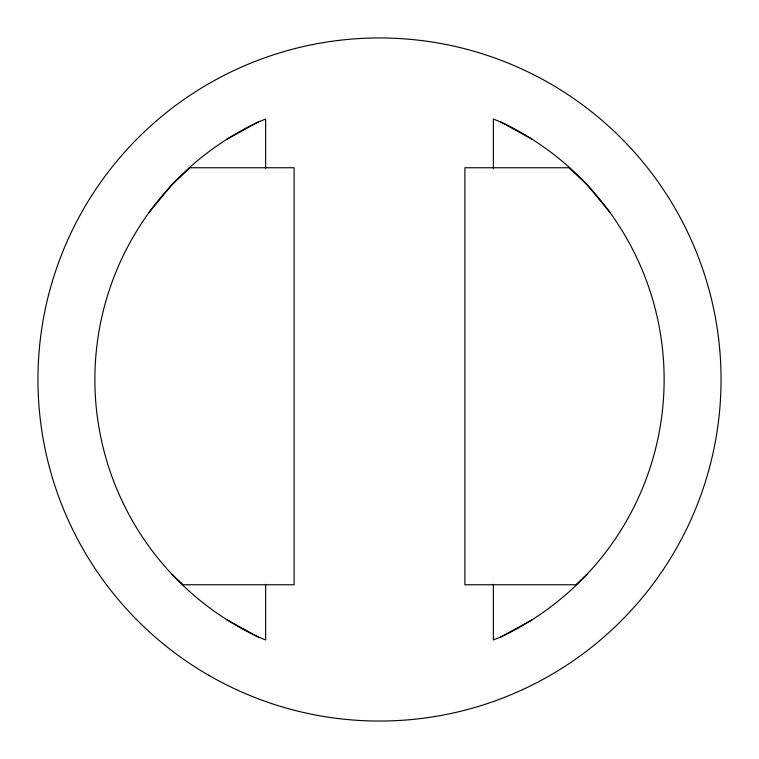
<?xml version="1.0" encoding="UTF-8"?>
<svg xmlns="http://www.w3.org/2000/svg" width="759" height="759" viewBox="0 0 759 759"><rect width="100%" height="100%" fill="white"/><g stroke="black" fill="none" stroke-linecap="round" stroke-linejoin="round"><path stroke-width="1.14" d="M149.229 212.197L172.018 184.665L190.035 167.748L294.113 167.748L294.113 584.772L183.118 584.772L172.018 574.335M586.982 574.335L575.882 584.772L464.887 584.772L464.887 167.748L568.965 167.748L586.982 184.665L609.771 212.197M226.988 139.182L258.316 121.962L265.65 119.059L265.65 168.602M493.35 584.297L493.35 639.941L500.684 637.038L532.012 619.818M532.012 139.182L500.684 121.962L493.35 119.059L493.35 168.602M226.988 619.818L258.316 637.038L265.65 639.941L265.65 584.297M500.684 121.962A284.625 284.625 0 0 1 500.684 637.038M258.316 637.038A284.625 284.625 0 0 1 258.316 121.962M208.725 675.292A341.55 341.55 0 0 0 721.05 379.5A341.55 341.55 0 0 0 208.725 83.708A341.55 341.55 0 0 0 208.725 675.292"/></g></svg>
